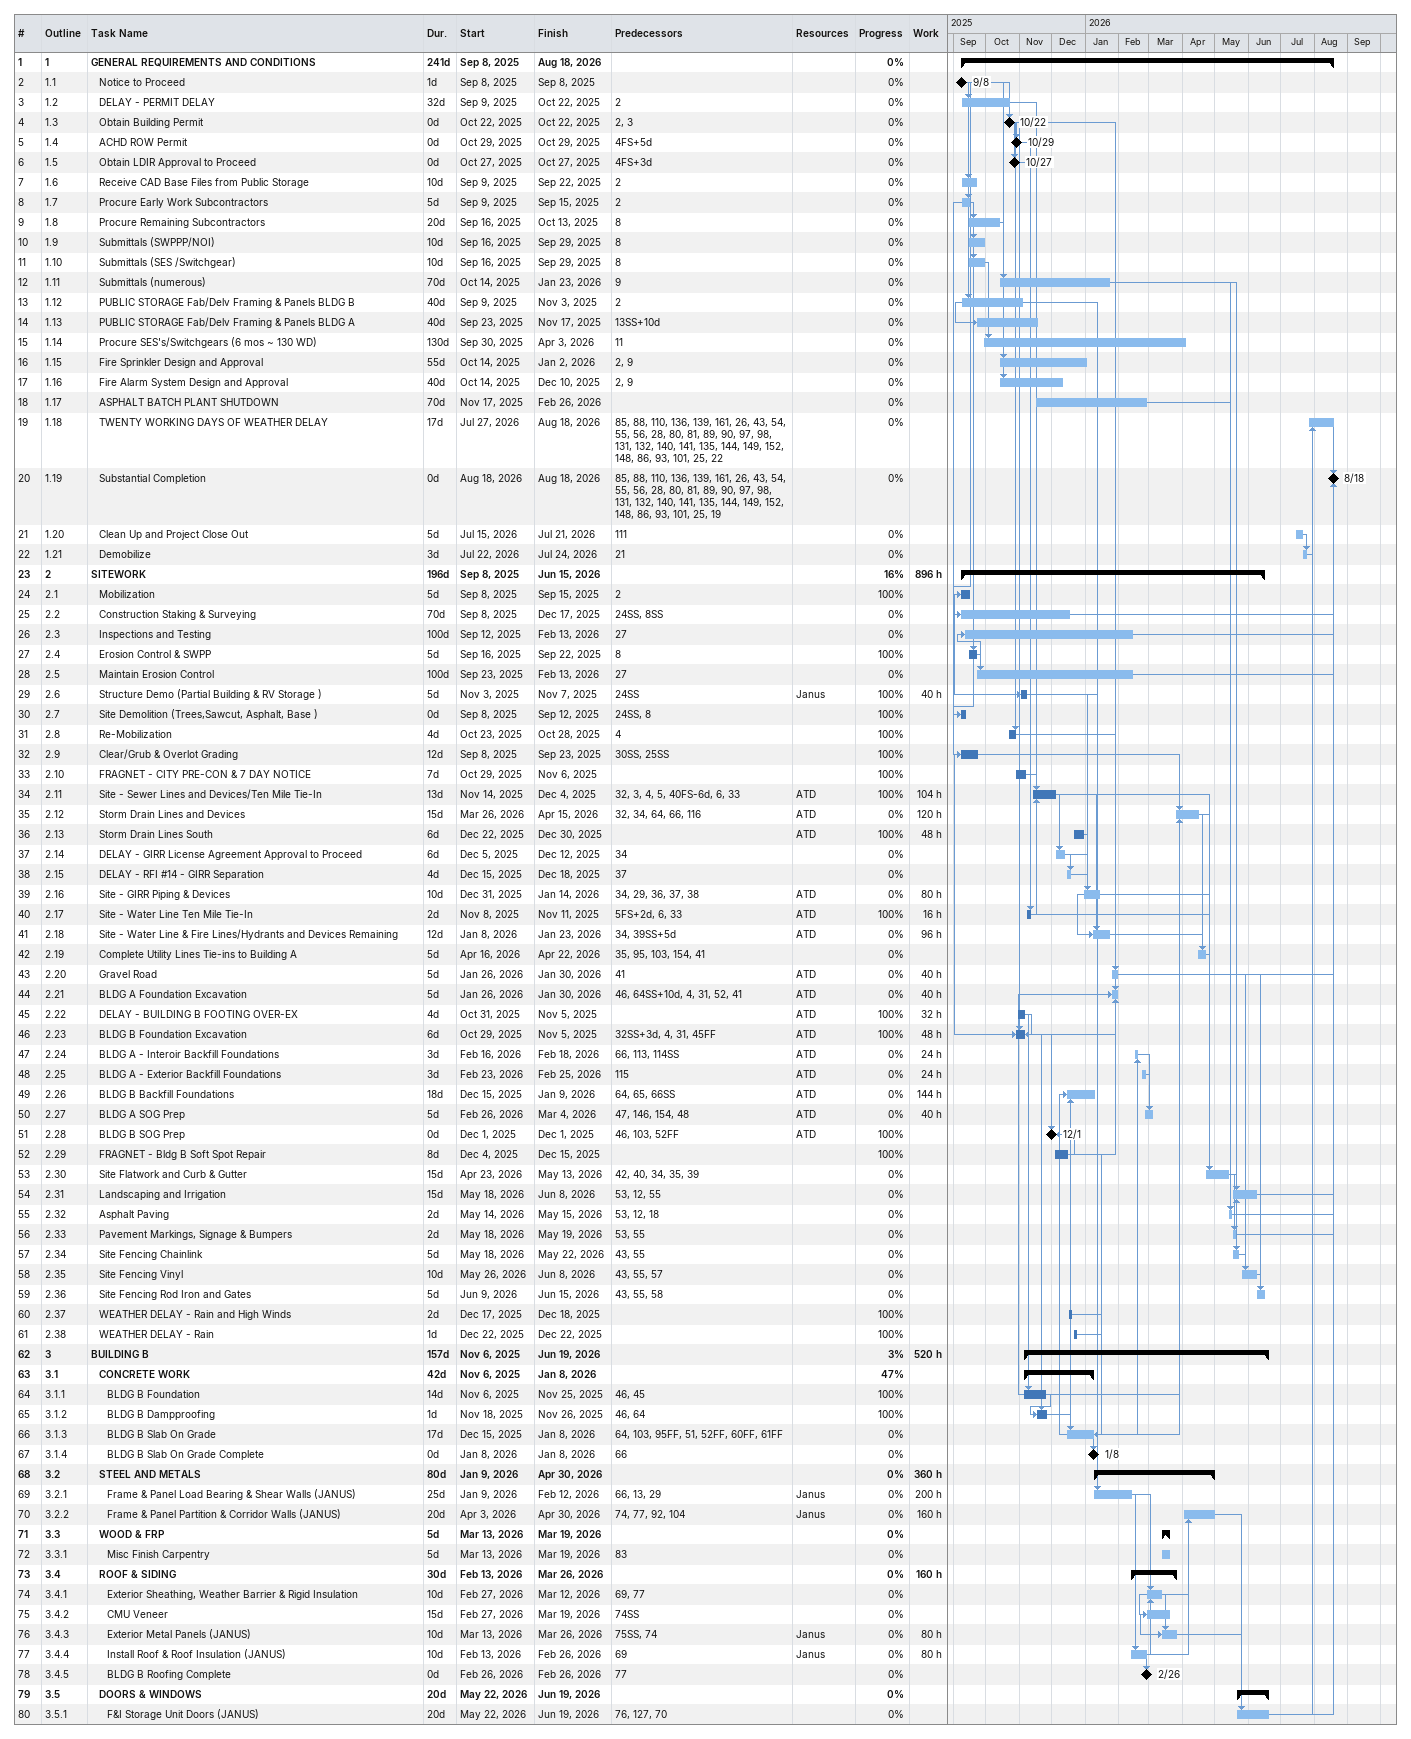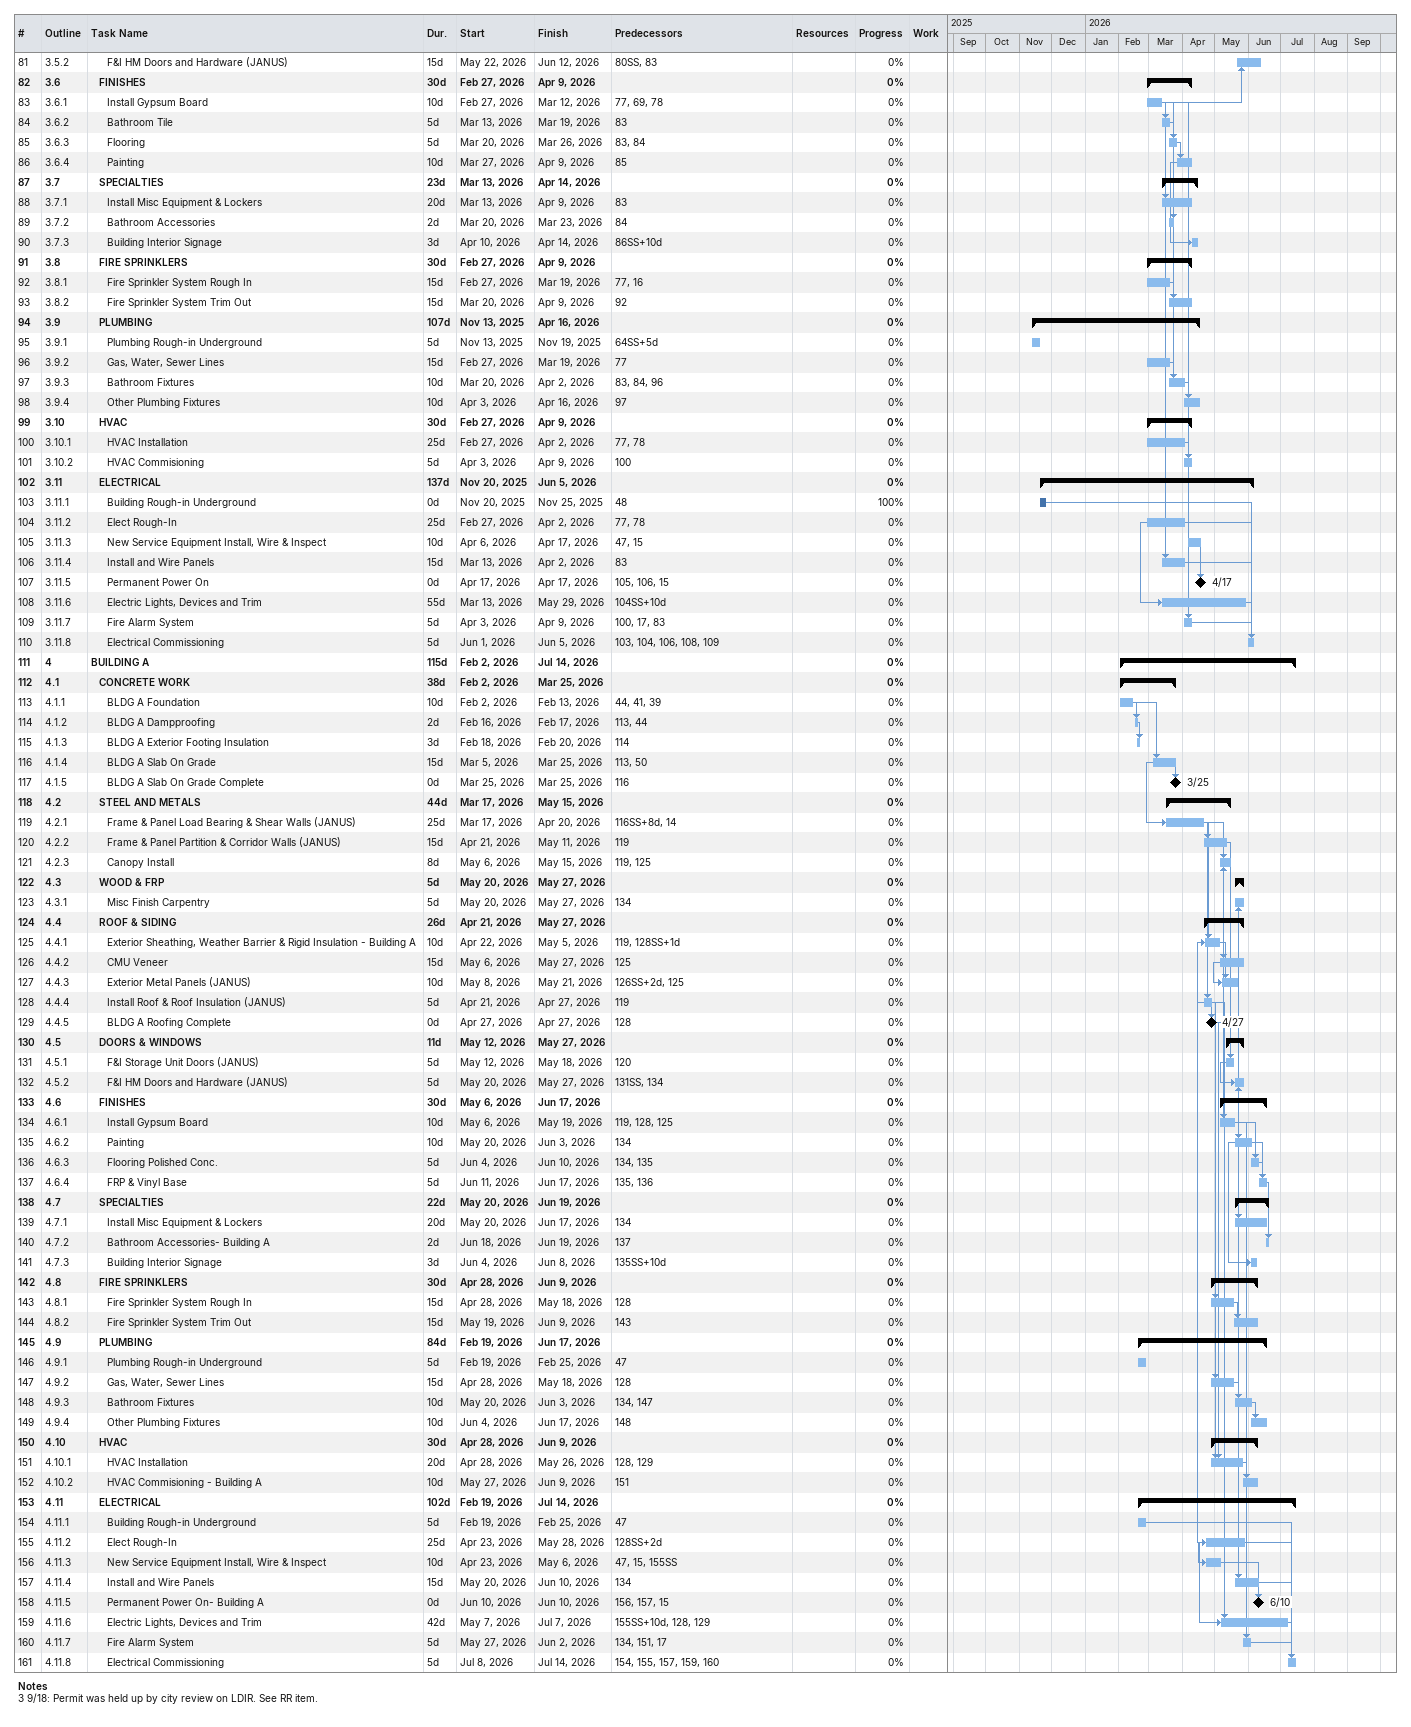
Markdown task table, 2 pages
| ID | WBS | Task | Duration | Start | Finish | Predecessors | Resources | % complete | Work (h) |
|---|---|---|---|---|---|---|---|---|---|
| 1 | 1 | **GENERAL REQUIREMENTS AND CONDITIONS** | 241d | 2025-09-08 | 2026-08-18 |  |  | 0 |  |
| 2 | 1.1 | Notice to Proceed | 1d | 2025-09-08 | 2025-09-08 |  |  | 0 |  |
| 3 | 1.2 | DELAY - PERMIT DELAY | 32d | 2025-09-09 | 2025-10-22 | 2 |  | 0 |  |
| 4 | 1.3 | Obtain Building Permit | 0d | 2025-10-22 | 2025-10-22 | 2, 3 |  | 0 |  |
| 5 | 1.4 | ACHD ROW Permit | 0d | 2025-10-29 | 2025-10-29 | 4FS+5d |  | 0 |  |
| 6 | 1.5 | Obtain LDIR Approval to Proceed | 0d | 2025-10-27 | 2025-10-27 | 4FS+3d |  | 0 |  |
| 7 | 1.6 | Receive CAD Base Files from Public Storage | 10d | 2025-09-09 | 2025-09-22 | 2 |  | 0 |  |
| 8 | 1.7 | Procure Early Work Subcontractors | 5d | 2025-09-09 | 2025-09-15 | 2 |  | 0 |  |
| 9 | 1.8 | Procure Remaining Subcontractors | 20d | 2025-09-16 | 2025-10-13 | 8 |  | 0 |  |
| 10 | 1.9 | Submittals (SWPPP/NOI) | 10d | 2025-09-16 | 2025-09-29 | 8 |  | 0 |  |
| 11 | 1.10 | Submittals (SES /Switchgear) | 10d | 2025-09-16 | 2025-09-29 | 8 |  | 0 |  |
| 12 | 1.11 | Submittals (numerous) | 70d | 2025-10-14 | 2026-01-23 | 9 |  | 0 |  |
| 13 | 1.12 | PUBLIC STORAGE Fab/Delv Framing & Panels BLDG B | 40d | 2025-09-09 | 2025-11-03 | 2 |  | 0 |  |
| 14 | 1.13 | PUBLIC STORAGE Fab/Delv Framing & Panels BLDG A | 40d | 2025-09-23 | 2025-11-17 | 13SS+10d |  | 0 |  |
| 15 | 1.14 | Procure SES's/Switchgears (6 mos ~ 130 WD) | 130d | 2025-09-30 | 2026-04-03 | 11 |  | 0 |  |
| 16 | 1.15 | Fire Sprinkler Design and Approval | 55d | 2025-10-14 | 2026-01-02 | 2, 9 |  | 0 |  |
| 17 | 1.16 | Fire Alarm System Design and Approval | 40d | 2025-10-14 | 2025-12-10 | 2, 9 |  | 0 |  |
| 18 | 1.17 | ASPHALT BATCH PLANT SHUTDOWN | 70d | 2025-11-17 | 2026-02-26 |  |  | 0 |  |
| 19 | 1.18 | TWENTY WORKING DAYS OF WEATHER DELAY | 17d | 2026-07-27 | 2026-08-18 | 85, 88, 110, 136, 139, 161, 26, 43, 54, 55, 56, 28, 80, 81, 89, 90, 97, 98, 131, 132, 140, 141, 135, 144, 149, 152, 148, 86, 93, 101, 25, 22 |  | 0 |  |
| 20 | 1.19 | Substantial Completion | 0d | 2026-08-18 | 2026-08-18 | 85, 88, 110, 136, 139, 161, 26, 43, 54, 55, 56, 28, 80, 81, 89, 90, 97, 98, 131, 132, 140, 141, 135, 144, 149, 152, 148, 86, 93, 101, 25, 19 |  | 0 |  |
| 21 | 1.20 | Clean Up and Project Close Out | 5d | 2026-07-15 | 2026-07-21 | 111 |  | 0 |  |
| 22 | 1.21 | Demobilize | 3d | 2026-07-22 | 2026-07-24 | 21 |  | 0 |  |
| 23 | 2 | **SITEWORK** | 196d | 2025-09-08 | 2026-06-15 |  |  | 16 | 896 |
| 24 | 2.1 | Mobilization | 5d | 2025-09-08 | 2025-09-15 | 2 |  | 100 |  |
| 25 | 2.2 | Construction Staking & Surveying | 70d | 2025-09-08 | 2025-12-17 | 24SS, 8SS |  | 0 |  |
| 26 | 2.3 | Inspections and Testing | 100d | 2025-09-12 | 2026-02-13 | 27 |  | 0 |  |
| 27 | 2.4 | Erosion Control & SWPP | 5d | 2025-09-16 | 2025-09-22 | 8 |  | 100 |  |
| 28 | 2.5 | Maintain Erosion Control | 100d | 2025-09-23 | 2026-02-13 | 27 |  | 0 |  |
| 29 | 2.6 | Structure Demo (Partial Building & RV Storage ) | 5d | 2025-11-03 | 2025-11-07 | 24SS | Janus | 100 | 40 |
| 30 | 2.7 | Site Demolition (Trees,Sawcut, Asphalt, Base ) | 0d | 2025-09-08 | 2025-09-12 | 24SS, 8 |  | 100 |  |
| 31 | 2.8 | Re-Mobilization | 4d | 2025-10-23 | 2025-10-28 | 4 |  | 100 |  |
| 32 | 2.9 | Clear/Grub & Overlot Grading | 12d | 2025-09-08 | 2025-09-23 | 30SS, 25SS |  | 100 |  |
| 33 | 2.10 | FRAGNET - CITY PRE-CON & 7 DAY NOTICE | 7d | 2025-10-29 | 2025-11-06 |  |  | 100 |  |
| 34 | 2.11 | Site - Sewer Lines and Devices/Ten Mile Tie-In | 13d | 2025-11-14 | 2025-12-04 | 32, 3, 4, 5, 40FS-6d, 6, 33 | ATD | 100 | 104 |
| 35 | 2.12 | Storm Drain Lines and Devices | 15d | 2026-03-26 | 2026-04-15 | 32, 34, 64, 66, 116 | ATD | 0 | 120 |
| 36 | 2.13 | Storm Drain Lines South | 6d | 2025-12-22 | 2025-12-30 |  | ATD | 100 | 48 |
| 37 | 2.14 | DELAY - GIRR License Agreement Approval to Proceed | 6d | 2025-12-05 | 2025-12-12 | 34 |  | 0 |  |
| 38 | 2.15 | DELAY - RFI #14 - GIRR Separation | 4d | 2025-12-15 | 2025-12-18 | 37 |  | 0 |  |
| 39 | 2.16 | Site - GIRR Piping & Devices | 10d | 2025-12-31 | 2026-01-14 | 34, 29, 36, 37, 38 | ATD | 0 | 80 |
| 40 | 2.17 | Site - Water Line Ten Mile Tie-In | 2d | 2025-11-08 | 2025-11-11 | 5FS+2d, 6, 33 | ATD | 100 | 16 |
| 41 | 2.18 | Site - Water Line & Fire Lines/Hydrants and Devices Remaining | 12d | 2026-01-08 | 2026-01-23 | 34, 39SS+5d | ATD | 0 | 96 |
| 42 | 2.19 | Complete Utility Lines Tie-ins to Building A | 5d | 2026-04-16 | 2026-04-22 | 35, 95, 103, 154, 41 |  | 0 |  |
| 43 | 2.20 | Gravel Road | 5d | 2026-01-26 | 2026-01-30 | 41 | ATD | 0 | 40 |
| 44 | 2.21 | BLDG A Foundation Excavation | 5d | 2026-01-26 | 2026-01-30 | 46, 64SS+10d, 4, 31, 52, 41 | ATD | 0 | 40 |
| 45 | 2.22 | DELAY - BUILDING B FOOTING OVER-EX | 4d | 2025-10-31 | 2025-11-05 |  | ATD | 100 | 32 |
| 46 | 2.23 | BLDG B Foundation Excavation | 6d | 2025-10-29 | 2025-11-05 | 32SS+3d, 4, 31, 45FF | ATD | 100 | 48 |
| 47 | 2.24 | BLDG A - Interoir Backfill Foundations | 3d | 2026-02-16 | 2026-02-18 | 66, 113, 114SS | ATD | 0 | 24 |
| 48 | 2.25 | BLDG A - Exterior Backfill Foundations | 3d | 2026-02-23 | 2026-02-25 | 115 | ATD | 0 | 24 |
| 49 | 2.26 | BLDG B Backfill Foundations | 18d | 2025-12-15 | 2026-01-09 | 64, 65, 66SS | ATD | 0 | 144 |
| 50 | 2.27 | BLDG A SOG Prep | 5d | 2026-02-26 | 2026-03-04 | 47, 146, 154, 48 | ATD | 0 | 40 |
| 51 | 2.28 | BLDG B SOG Prep | 0d | 2025-12-01 | 2025-12-01 | 46, 103, 52FF | ATD | 100 |  |
| 52 | 2.29 | FRAGNET - Bldg B Soft Spot Repair | 8d | 2025-12-04 | 2025-12-15 |  |  | 100 |  |
| 53 | 2.30 | Site Flatwork and Curb & Gutter | 15d | 2026-04-23 | 2026-05-13 | 42, 40, 34, 35, 39 |  | 0 |  |
| 54 | 2.31 | Landscaping and Irrigation | 15d | 2026-05-18 | 2026-06-08 | 53, 12, 55 |  | 0 |  |
| 55 | 2.32 | Asphalt Paving | 2d | 2026-05-14 | 2026-05-15 | 53, 12, 18 |  | 0 |  |
| 56 | 2.33 | Pavement Markings, Signage & Bumpers | 2d | 2026-05-18 | 2026-05-19 | 53, 55 |  | 0 |  |
| 57 | 2.34 | Site Fencing Chainlink | 5d | 2026-05-18 | 2026-05-22 | 43, 55 |  | 0 |  |
| 58 | 2.35 | Site Fencing Vinyl | 10d | 2026-05-26 | 2026-06-08 | 43, 55, 57 |  | 0 |  |
| 59 | 2.36 | Site Fencing Rod Iron and Gates | 5d | 2026-06-09 | 2026-06-15 | 43, 55, 58 |  | 0 |  |
| 60 | 2.37 | WEATHER DELAY - Rain and High Winds | 2d | 2025-12-17 | 2025-12-18 |  |  | 100 |  |
| 61 | 2.38 | WEATHER DELAY - Rain | 1d | 2025-12-22 | 2025-12-22 |  |  | 100 |  |
| 62 | 3 | **BUILDING B** | 157d | 2025-11-06 | 2026-06-19 |  |  | 3 | 520 |
| 63 | 3.1 | **CONCRETE WORK** | 42d | 2025-11-06 | 2026-01-08 |  |  | 47 |  |
| 64 | 3.1.1 | BLDG B Foundation | 14d | 2025-11-06 | 2025-11-25 | 46, 45 |  | 100 |  |
| 65 | 3.1.2 | BLDG B Dampproofing | 1d | 2025-11-18 | 2025-11-26 | 46, 64 |  | 100 |  |
| 66 | 3.1.3 | BLDG B Slab On Grade | 17d | 2025-12-15 | 2026-01-08 | 64, 103, 95FF, 51, 52FF, 60FF, 61FF |  | 0 |  |
| 67 | 3.1.4 | BLDG B Slab On Grade Complete | 0d | 2026-01-08 | 2026-01-08 | 66 |  | 0 |  |
| 68 | 3.2 | **STEEL AND METALS** | 80d | 2026-01-09 | 2026-04-30 |  |  | 0 | 360 |
| 69 | 3.2.1 | Frame & Panel Load Bearing & Shear Walls (JANUS) | 25d | 2026-01-09 | 2026-02-12 | 66, 13, 29 | Janus | 0 | 200 |
| 70 | 3.2.2 | Frame & Panel Partition & Corridor Walls (JANUS) | 20d | 2026-04-03 | 2026-04-30 | 74, 77, 92, 104 | Janus | 0 | 160 |
| 71 | 3.3 | **WOOD & FRP** | 5d | 2026-03-13 | 2026-03-19 |  |  | 0 |  |
| 72 | 3.3.1 | Misc Finish Carpentry | 5d | 2026-03-13 | 2026-03-19 | 83 |  | 0 |  |
| 73 | 3.4 | **ROOF & SIDING** | 30d | 2026-02-13 | 2026-03-26 |  |  | 0 | 160 |
| 74 | 3.4.1 | Exterior Sheathing, Weather Barrier & Rigid Insulation | 10d | 2026-02-27 | 2026-03-12 | 69, 77 |  | 0 |  |
| 75 | 3.4.2 | CMU Veneer | 15d | 2026-02-27 | 2026-03-19 | 74SS |  | 0 |  |
| 76 | 3.4.3 | Exterior Metal Panels (JANUS) | 10d | 2026-03-13 | 2026-03-26 | 75SS, 74 | Janus | 0 | 80 |
| 77 | 3.4.4 | Install Roof & Roof Insulation (JANUS) | 10d | 2026-02-13 | 2026-02-26 | 69 | Janus | 0 | 80 |
| 78 | 3.4.5 | BLDG B Roofing Complete | 0d | 2026-02-26 | 2026-02-26 | 77 |  | 0 |  |
| 79 | 3.5 | **DOORS & WINDOWS** | 20d | 2026-05-22 | 2026-06-19 |  |  | 0 |  |
| 80 | 3.5.1 | F&I Storage Unit Doors (JANUS) | 20d | 2026-05-22 | 2026-06-19 | 76, 127, 70 |  | 0 |  |
| 81 | 3.5.2 | F&I HM Doors and Hardware (JANUS) | 15d | 2026-05-22 | 2026-06-12 | 80SS, 83 |  | 0 |  |
| 82 | 3.6 | **FINISHES** | 30d | 2026-02-27 | 2026-04-09 |  |  | 0 |  |
| 83 | 3.6.1 | Install Gypsum Board | 10d | 2026-02-27 | 2026-03-12 | 77, 69, 78 |  | 0 |  |
| 84 | 3.6.2 | Bathroom Tile | 5d | 2026-03-13 | 2026-03-19 | 83 |  | 0 |  |
| 85 | 3.6.3 | Flooring | 5d | 2026-03-20 | 2026-03-26 | 83, 84 |  | 0 |  |
| 86 | 3.6.4 | Painting | 10d | 2026-03-27 | 2026-04-09 | 85 |  | 0 |  |
| 87 | 3.7 | **SPECIALTIES** | 23d | 2026-03-13 | 2026-04-14 |  |  | 0 |  |
| 88 | 3.7.1 | Install Misc Equipment & Lockers | 20d | 2026-03-13 | 2026-04-09 | 83 |  | 0 |  |
| 89 | 3.7.2 | Bathroom Accessories | 2d | 2026-03-20 | 2026-03-23 | 84 |  | 0 |  |
| 90 | 3.7.3 | Building Interior Signage | 3d | 2026-04-10 | 2026-04-14 | 86SS+10d |  | 0 |  |
| 91 | 3.8 | **FIRE SPRINKLERS** | 30d | 2026-02-27 | 2026-04-09 |  |  | 0 |  |
| 92 | 3.8.1 | Fire Sprinkler System Rough In | 15d | 2026-02-27 | 2026-03-19 | 77, 16 |  | 0 |  |
| 93 | 3.8.2 | Fire Sprinkler System Trim Out | 15d | 2026-03-20 | 2026-04-09 | 92 |  | 0 |  |
| 94 | 3.9 | **PLUMBING** | 107d | 2025-11-13 | 2026-04-16 |  |  | 0 |  |
| 95 | 3.9.1 | Plumbing Rough-in Underground | 5d | 2025-11-13 | 2025-11-19 | 64SS+5d |  | 0 |  |
| 96 | 3.9.2 | Gas, Water, Sewer Lines | 15d | 2026-02-27 | 2026-03-19 | 77 |  | 0 |  |
| 97 | 3.9.3 | Bathroom Fixtures | 10d | 2026-03-20 | 2026-04-02 | 83, 84, 96 |  | 0 |  |
| 98 | 3.9.4 | Other Plumbing Fixtures | 10d | 2026-04-03 | 2026-04-16 | 97 |  | 0 |  |
| 99 | 3.10 | **HVAC** | 30d | 2026-02-27 | 2026-04-09 |  |  | 0 |  |
| 100 | 3.10.1 | HVAC Installation | 25d | 2026-02-27 | 2026-04-02 | 77, 78 |  | 0 |  |
| 101 | 3.10.2 | HVAC Commisioning | 5d | 2026-04-03 | 2026-04-09 | 100 |  | 0 |  |
| 102 | 3.11 | **ELECTRICAL** | 137d | 2025-11-20 | 2026-06-05 |  |  | 0 |  |
| 103 | 3.11.1 | Building Rough-in Underground | 0d | 2025-11-20 | 2025-11-25 | 48 |  | 100 |  |
| 104 | 3.11.2 | Elect Rough-In | 25d | 2026-02-27 | 2026-04-02 | 77, 78 |  | 0 |  |
| 105 | 3.11.3 | New Service Equipment Install, Wire & Inspect | 10d | 2026-04-06 | 2026-04-17 | 47, 15 |  | 0 |  |
| 106 | 3.11.4 | Install and Wire Panels | 15d | 2026-03-13 | 2026-04-02 | 83 |  | 0 |  |
| 107 | 3.11.5 | Permanent Power On | 0d | 2026-04-17 | 2026-04-17 | 105, 106, 15 |  | 0 |  |
| 108 | 3.11.6 | Electric Lights, Devices and Trim | 55d | 2026-03-13 | 2026-05-29 | 104SS+10d |  | 0 |  |
| 109 | 3.11.7 | Fire Alarm System | 5d | 2026-04-03 | 2026-04-09 | 100, 17, 83 |  | 0 |  |
| 110 | 3.11.8 | Electrical Commissioning | 5d | 2026-06-01 | 2026-06-05 | 103, 104, 106, 108, 109 |  | 0 |  |
| 111 | 4 | **BUILDING A** | 115d | 2026-02-02 | 2026-07-14 |  |  | 0 |  |
| 112 | 4.1 | **CONCRETE WORK** | 38d | 2026-02-02 | 2026-03-25 |  |  | 0 |  |
| 113 | 4.1.1 | BLDG A Foundation | 10d | 2026-02-02 | 2026-02-13 | 44, 41, 39 |  | 0 |  |
| 114 | 4.1.2 | BLDG A Dampproofing | 2d | 2026-02-16 | 2026-02-17 | 113, 44 |  | 0 |  |
| 115 | 4.1.3 | BLDG A Exterior Footing Insulation | 3d | 2026-02-18 | 2026-02-20 | 114 |  | 0 |  |
| 116 | 4.1.4 | BLDG A Slab On Grade | 15d | 2026-03-05 | 2026-03-25 | 113, 50 |  | 0 |  |
| 117 | 4.1.5 | BLDG A Slab On Grade Complete | 0d | 2026-03-25 | 2026-03-25 | 116 |  | 0 |  |
| 118 | 4.2 | **STEEL AND METALS** | 44d | 2026-03-17 | 2026-05-15 |  |  | 0 |  |
| 119 | 4.2.1 | Frame & Panel Load Bearing & Shear Walls (JANUS) | 25d | 2026-03-17 | 2026-04-20 | 116SS+8d, 14 |  | 0 |  |
| 120 | 4.2.2 | Frame & Panel Partition & Corridor Walls (JANUS) | 15d | 2026-04-21 | 2026-05-11 | 119 |  | 0 |  |
| 121 | 4.2.3 | Canopy Install | 8d | 2026-05-06 | 2026-05-15 | 119, 125 |  | 0 |  |
| 122 | 4.3 | **WOOD & FRP** | 5d | 2026-05-20 | 2026-05-27 |  |  | 0 |  |
| 123 | 4.3.1 | Misc Finish Carpentry | 5d | 2026-05-20 | 2026-05-27 | 134 |  | 0 |  |
| 124 | 4.4 | **ROOF & SIDING** | 26d | 2026-04-21 | 2026-05-27 |  |  | 0 |  |
| 125 | 4.4.1 | Exterior Sheathing, Weather Barrier & Rigid Insulation - Building A | 10d | 2026-04-22 | 2026-05-05 | 119, 128SS+1d |  | 0 |  |
| 126 | 4.4.2 | CMU Veneer | 15d | 2026-05-06 | 2026-05-27 | 125 |  | 0 |  |
| 127 | 4.4.3 | Exterior Metal Panels (JANUS) | 10d | 2026-05-08 | 2026-05-21 | 126SS+2d, 125 |  | 0 |  |
| 128 | 4.4.4 | Install Roof & Roof Insulation (JANUS) | 5d | 2026-04-21 | 2026-04-27 | 119 |  | 0 |  |
| 129 | 4.4.5 | BLDG A Roofing Complete | 0d | 2026-04-27 | 2026-04-27 | 128 |  | 0 |  |
| 130 | 4.5 | **DOORS & WINDOWS** | 11d | 2026-05-12 | 2026-05-27 |  |  | 0 |  |
| 131 | 4.5.1 | F&I Storage Unit Doors (JANUS) | 5d | 2026-05-12 | 2026-05-18 | 120 |  | 0 |  |
| 132 | 4.5.2 | F&I HM Doors and Hardware (JANUS) | 5d | 2026-05-20 | 2026-05-27 | 131SS, 134 |  | 0 |  |
| 133 | 4.6 | **FINISHES** | 30d | 2026-05-06 | 2026-06-17 |  |  | 0 |  |
| 134 | 4.6.1 | Install Gypsum Board | 10d | 2026-05-06 | 2026-05-19 | 119, 128, 125 |  | 0 |  |
| 135 | 4.6.2 | Painting | 10d | 2026-05-20 | 2026-06-03 | 134 |  | 0 |  |
| 136 | 4.6.3 | Flooring Polished Conc. | 5d | 2026-06-04 | 2026-06-10 | 134, 135 |  | 0 |  |
| 137 | 4.6.4 | FRP & Vinyl Base | 5d | 2026-06-11 | 2026-06-17 | 135, 136 |  | 0 |  |
| 138 | 4.7 | **SPECIALTIES** | 22d | 2026-05-20 | 2026-06-19 |  |  | 0 |  |
| 139 | 4.7.1 | Install Misc Equipment & Lockers | 20d | 2026-05-20 | 2026-06-17 | 134 |  | 0 |  |
| 140 | 4.7.2 | Bathroom Accessories- Building A | 2d | 2026-06-18 | 2026-06-19 | 137 |  | 0 |  |
| 141 | 4.7.3 | Building Interior Signage | 3d | 2026-06-04 | 2026-06-08 | 135SS+10d |  | 0 |  |
| 142 | 4.8 | **FIRE SPRINKLERS** | 30d | 2026-04-28 | 2026-06-09 |  |  | 0 |  |
| 143 | 4.8.1 | Fire Sprinkler System Rough In | 15d | 2026-04-28 | 2026-05-18 | 128 |  | 0 |  |
| 144 | 4.8.2 | Fire Sprinkler System Trim Out | 15d | 2026-05-19 | 2026-06-09 | 143 |  | 0 |  |
| 145 | 4.9 | **PLUMBING** | 84d | 2026-02-19 | 2026-06-17 |  |  | 0 |  |
| 146 | 4.9.1 | Plumbing Rough-in Underground | 5d | 2026-02-19 | 2026-02-25 | 47 |  | 0 |  |
| 147 | 4.9.2 | Gas, Water, Sewer Lines | 15d | 2026-04-28 | 2026-05-18 | 128 |  | 0 |  |
| 148 | 4.9.3 | Bathroom Fixtures | 10d | 2026-05-20 | 2026-06-03 | 134, 147 |  | 0 |  |
| 149 | 4.9.4 | Other Plumbing Fixtures | 10d | 2026-06-04 | 2026-06-17 | 148 |  | 0 |  |
| 150 | 4.10 | **HVAC** | 30d | 2026-04-28 | 2026-06-09 |  |  | 0 |  |
| 151 | 4.10.1 | HVAC Installation | 20d | 2026-04-28 | 2026-05-26 | 128, 129 |  | 0 |  |
| 152 | 4.10.2 | HVAC Commisioning - Building A | 10d | 2026-05-27 | 2026-06-09 | 151 |  | 0 |  |
| 153 | 4.11 | **ELECTRICAL** | 102d | 2026-02-19 | 2026-07-14 |  |  | 0 |  |
| 154 | 4.11.1 | Building Rough-in Underground | 5d | 2026-02-19 | 2026-02-25 | 47 |  | 0 |  |
| 155 | 4.11.2 | Elect Rough-In | 25d | 2026-04-23 | 2026-05-28 | 128SS+2d |  | 0 |  |
| 156 | 4.11.3 | New Service Equipment Install, Wire & Inspect | 10d | 2026-04-23 | 2026-05-06 | 47, 15, 155SS |  | 0 |  |
| 157 | 4.11.4 | Install and Wire Panels | 15d | 2026-05-20 | 2026-06-10 | 134 |  | 0 |  |
| 158 | 4.11.5 | Permanent Power On- Building A | 0d | 2026-06-10 | 2026-06-10 | 156, 157, 15 |  | 0 |  |
| 159 | 4.11.6 | Electric Lights, Devices and Trim | 42d | 2026-05-07 | 2026-07-07 | 155SS+10d, 128, 129 |  | 0 |  |
| 160 | 4.11.7 | Fire Alarm System | 5d | 2026-05-27 | 2026-06-02 | 134, 151, 17 |  | 0 |  |
| 161 | 4.11.8 | Electrical Commissioning | 5d | 2026-07-08 | 2026-07-14 | 154, 155, 157, 159, 160 |  | 0 |  |

Notes
- 3: 9/18: Permit was held up by city review on LDIR. See RR item.
